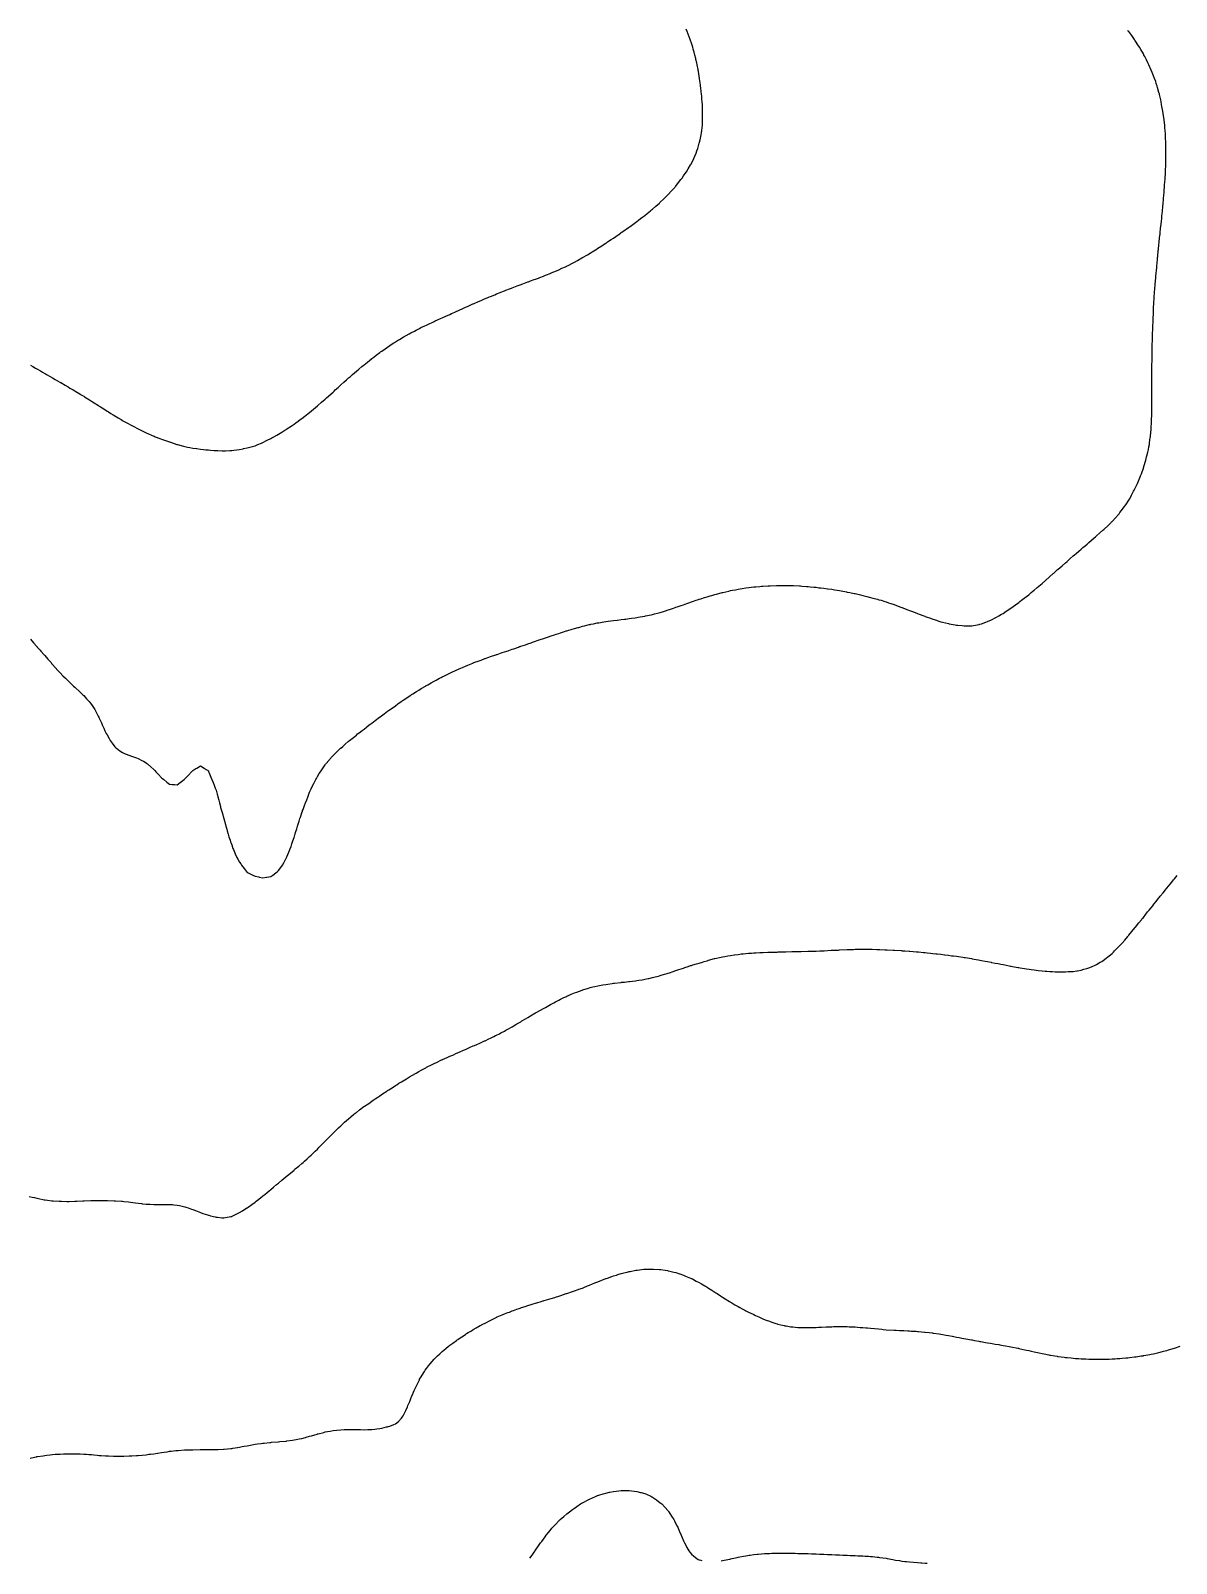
# Model space of a CAD drawing. Extents: x -717077 to -715000, y -984627 to -984000.
# Drawn here: x -715565.3 to -715418.3, y -984485.1 to -984288.4 of the extents above; entities that cross this region are included whole.
import ezdxf

# ---------------------------------------------------------------- set-up
doc = ezdxf.new("R2010")
doc.units = 0
doc.layers.add('buffer_B1_0_1_clip', color=7, linetype='Continuous')

msp = doc.modelspace()

# ---------------------------------------------------------------- linework, layer by layer
at = {"layer": 'buffer_B1_0_1_clip'}
for points in [[(-715565.33, -984331.33), (-715565.03, -984331.5), (-715564.69, -984331.69), (-715564.49, -984331.8), (-715564.05, -984332.06), (-715563.79, -984332.2), (-715563.49, -984332.37), (-715563.41, -984332.42), (-715563.27, -984332.5), (-715562.78, -984332.79), (-715562.49, -984332.95), (-715562.14, -984333.15), (-715561.53, -984333.5), (-715561.51, -984333.52), (-715561.49, -984333.52), (-715561.44, -984333.56), (-715560.88, -984333.88), (-715560.49, -984334.11), (-715560.25, -984334.25), (-715559.83, -984334.5), (-715559.62, -984334.63), (-715559.49, -984334.71), (-715559, -984335.01), (-715558.98, -984335.02), (-715558.49, -984335.31), (-715558.38, -984335.38), (-715558.19, -984335.5), (-715557.76, -984335.77), (-715557.49, -984335.93), (-715557.14, -984336.15), (-715556.59, -984336.5), (-715556.53, -984336.54), (-715556.49, -984336.56), (-715556.32, -984336.67), (-715555.92, -984336.93), (-715555.49, -984337.2), (-715555.31, -984337.32), (-715555.01, -984337.5), (-715554.7, -984337.7), (-715554.49, -984337.83), (-715554.07, -984338.08), (-715553.68, -984338.31), (-715553.49, -984338.43), (-715553.45, -984338.45), (-715553.36, -984338.5), (-715552.8, -984338.81), (-715552.49, -984338.98), (-715552.15, -984339.16), (-715551.5, -984339.5), (-715551.5, -984339.5), (-715551.49, -984339.5), (-715551.49, -984339.5), (-715550.82, -984339.83), (-715550.49, -984339.98), (-715549.49, -984340.42), (-715549.44, -984340.44), (-715549.3, -984340.5), (-715548.73, -984340.73), (-715548.49, -984340.82), (-715548, -984340.99), (-715547.99, -984341), (-715547.49, -984341.17), (-715547.24, -984341.25), (-715546.52, -984341.48), (-715546.49, -984341.48), (-715546.48, -984341.49), (-715546.44, -984341.5), (-715545.7, -984341.71), (-715545.49, -984341.77), (-715545.16, -984341.83), (-715544.88, -984341.88), (-715544.49, -984341.96), (-715544.02, -984342.02), (-715543.96, -984342.03), (-715543.49, -984342.1), (-715543.13, -984342.13), (-715542.83, -984342.17), (-715542.49, -984342.2), (-715542.21, -984342.22), (-715541.74, -984342.25), (-715541.49, -984342.27), (-715541.27, -984342.28), (-715540.7, -984342.29), (-715540.49, -984342.3), (-715540.28, -984342.29), (-715539.73, -984342.27), (-715539.49, -984342.26), (-715539.22, -984342.22), (-715538.82, -984342.17), (-715538.49, -984342.13), (-715538.04, -984342.04), (-715537.97, -984342.03), (-715537.49, -984341.94), (-715536.49, -984341.67), (-715536.38, -984341.62), (-715536.12, -984341.5), (-715535.68, -984341.31), (-715535.49, -984341.23), (-715535.01, -984340.99), (-715534.95, -984340.95), (-715534.49, -984340.73), (-715534.35, -984340.65), (-715534.09, -984340.5), (-715533.71, -984340.29), (-715533.49, -984340.17), (-715533.08, -984339.92), (-715532.66, -984339.67), (-715532.49, -984339.57), (-715532.46, -984339.54), (-715532.4, -984339.5), (-715531.85, -984339.14), (-715531.49, -984338.9), (-715531.26, -984338.73), (-715530.96, -984338.5), (-715530.69, -984338.31), (-715530.49, -984338.16), (-715530.12, -984337.87), (-715529.66, -984337.5), (-715529.49, -984337.37), (-715528.49, -984336.53), (-715528.48, -984336.52), (-715528.46, -984336.5), (-715527.95, -984336.05), (-715527.49, -984335.66), (-715527.41, -984335.58), (-715527.32, -984335.5), (-715526.49, -984334.76), (-715526.36, -984334.64), (-715526.21, -984334.5), (-715525.83, -984334.16), (-715525.49, -984333.85), (-715525.1, -984333.5), (-715524.78, -984333.21), (-715524.49, -984332.96), (-715524.25, -984332.75), (-715523.97, -984332.5), (-715523.49, -984332.09), (-715523.17, -984331.82), (-715522.8, -984331.5), (-715522.63, -984331.36), (-715522.49, -984331.25), (-715522.08, -984330.91), (-715521.57, -984330.5), (-715521.53, -984330.47), (-715521.49, -984330.44), (-715521.26, -984330.27), (-715520.96, -984330.04), (-715520.49, -984329.69), (-715520.38, -984329.61), (-715520.23, -984329.5), (-715519.8, -984329.2), (-715519.49, -984328.99), (-715519.2, -984328.8), (-715518.75, -984328.5), (-715518.6, -984328.4), (-715518.49, -984328.33), (-715518.08, -984328.08), (-715517.97, -984328.02), (-715517.49, -984327.73), (-715517.35, -984327.65), (-715517.09, -984327.5), (-715516.71, -984327.29), (-715516.49, -984327.17), (-715516.05, -984326.94), (-715515.8, -984326.81), (-715515.49, -984326.65), (-715515.4, -984326.6), (-715515.2, -984326.5), (-715514.72, -984326.27), (-715514.49, -984326.16), (-715514.05, -984325.95), (-715513.85, -984325.86), (-715513.49, -984325.69), (-715513.36, -984325.63), (-715513.09, -984325.5), (-715512.68, -984325.32), (-715512.49, -984325.23), (-715512.02, -984325.02), (-715511.99, -984325.01), (-715511.49, -984324.79), (-715511.3, -984324.7), (-715510.86, -984324.5), (-715510.61, -984324.39), (-715510.49, -984324.34), (-715510.2, -984324.2), (-715509.92, -984324.08), (-715509.49, -984323.89), (-715509.23, -984323.77), (-715508.63, -984323.5), (-715508.54, -984323.46), (-715508.49, -984323.44), (-715508.39, -984323.4), (-715507.83, -984323.16), (-715507.49, -984323.01), (-715507.14, -984322.86), (-715506.64, -984322.64), (-715506.49, -984322.58), (-715506.44, -984322.56), (-715506.3, -984322.5), (-715505.73, -984322.27), (-715505.49, -984322.17), (-715505.02, -984321.98), (-715504.94, -984321.94), (-715504.49, -984321.76), (-715504.31, -984321.69), (-715503.83, -984321.5), (-715503.59, -984321.41), (-715503.49, -984321.37), (-715503.29, -984321.29), (-715502.86, -984321.14), (-715502.49, -984321), (-715502.13, -984320.87), (-715501.7, -984320.71), (-715501.49, -984320.63), (-715501.4, -984320.6), (-715501.13, -984320.5), (-715500.66, -984320.33), (-715500.49, -984320.27), (-715500.12, -984320.13), (-715499.93, -984320.06), (-715499.49, -984319.89), (-715499.21, -984319.78), (-715498.5, -984319.49), (-715498.49, -984319.49), (-715498.48, -984319.48), (-715497.8, -984319.2), (-715497.49, -984319.06), (-715497.11, -984318.88), (-715496.66, -984318.67), (-715496.49, -984318.59), (-715496.43, -984318.56), (-715496.32, -984318.5), (-715495.77, -984318.22), (-715495.49, -984318.08), (-715495.12, -984317.88), (-715494.54, -984317.55), (-715494.49, -984317.52), (-715494.48, -984317.51), (-715494.46, -984317.5), (-715493.85, -984317.14), (-715493.49, -984316.93), (-715493.23, -984316.77), (-715492.81, -984316.5), (-715492.61, -984316.38), (-715492.49, -984316.3), (-715492.01, -984315.99), (-715491.94, -984315.94), (-715491.49, -984315.65), (-715491.4, -984315.59), (-715491.26, -984315.5), (-715490.8, -984315.2), (-715490.49, -984314.99), (-715490.2, -984314.8), (-715489.78, -984314.5), (-715489.61, -984314.38), (-715489.49, -984314.3), (-715489.02, -984313.97), (-715488.83, -984313.83), (-715488.49, -984313.6), (-715488.44, -984313.56), (-715488.35, -984313.5), (-715487.86, -984313.14), (-715487.49, -984312.86), (-715487.29, -984312.71), (-715487.01, -984312.5), (-715486.72, -984312.28), (-715486.49, -984312.09), (-715486.16, -984311.83), (-715485.75, -984311.5), (-715485.61, -984311.38), (-715485.49, -984311.28), (-715485.07, -984310.92), (-715484.6, -984310.5), (-715484.54, -984310.45), (-715484.49, -984310.4), (-715484.03, -984309.96), (-715483.57, -984309.5), (-715483.53, -984309.46), (-715483.49, -984309.42), (-715483.05, -984308.95), (-715482.64, -984308.5), (-715482.58, -984308.42), (-715482.49, -984308.32), (-715482.13, -984307.87), (-715481.84, -984307.5), (-715481.69, -984307.3), (-715481.49, -984307.01), (-715481.28, -984306.72), (-715481.13, -984306.5), (-715480.89, -984306.11), (-715480.61, -984305.61), (-715480.54, -984305.5), (-715480.53, -984305.47), (-715480.49, -984305.41), (-715480.19, -984304.8), (-715480.05, -984304.5), (-715479.9, -984304.1), (-715479.8, -984303.81), (-715479.69, -984303.5), (-715479.64, -984303.35), (-715479.49, -984302.82), (-715479.42, -984302.57), (-715479.4, -984302.5), (-715479.38, -984302.39), (-715479.25, -984301.74), (-715479.21, -984301.5), (-715479.17, -984301.18), (-715479.13, -984300.86), (-715479.09, -984300.5), (-715479.08, -984300.09), (-715479.07, -984299.92), (-715479.06, -984299.5), (-715479.06, -984299.06), (-715479.06, -984298.94), (-715479.06, -984298.5), (-715479.08, -984298.09), (-715479.09, -984297.91), (-715479.11, -984297.5), (-715479.14, -984297.15), (-715479.16, -984296.83), (-715479.19, -984296.5), (-715479.23, -984296.23), (-715479.29, -984295.71), (-715479.31, -984295.5), (-715479.34, -984295.34), (-715479.44, -984294.56), (-715479.45, -984294.5), (-715479.49, -984294.22), (-715479.6, -984293.6), (-715479.62, -984293.5), (-715479.64, -984293.35), (-715479.76, -984292.76), (-715479.81, -984292.5), (-715479.91, -984292.09), (-715479.94, -984291.95), (-715480.05, -984291.5), (-715480.15, -984291.15), (-715480.26, -984290.73), (-715480.33, -984290.5), (-715480.49, -984290), (-715480.62, -984289.62), (-715480.66, -984289.5), (-715481.04, -984288.5), (-715481.18, -984288.19)], [(-715565.33, -984366.5), (-715564.94, -984366.95), (-715564.49, -984367.44), (-715564.47, -984367.47), (-715564.44, -984367.5), (-715564.09, -984367.91), (-715564, -984368.01), (-715563.56, -984368.5), (-715563.53, -984368.53), (-715563.49, -984368.57), (-715563.07, -984369.07), (-715562.68, -984369.5), (-715562.6, -984369.6), (-715562.49, -984369.72), (-715562.13, -984370.14), (-715561.79, -984370.5), (-715561.65, -984370.66), (-715561.49, -984370.83), (-715561.17, -984371.18), (-715560.84, -984371.5), (-715560.67, -984371.68), (-715560.49, -984371.85), (-715560.16, -984372.17), (-715559.8, -984372.5), (-715559.64, -984372.65), (-715559.49, -984372.79), (-715559.13, -984373.13), (-715558.72, -984373.5), (-715558.61, -984373.62), (-715558.49, -984373.73), (-715558.12, -984374.13), (-715557.79, -984374.5), (-715557.66, -984374.67), (-715557.49, -984374.89), (-715557.25, -984375.25), (-715557.08, -984375.5), (-715556.88, -984375.88), (-715556.61, -984376.38), (-715556.55, -984376.5), (-715556.53, -984376.54), (-715556.49, -984376.62), (-715556.22, -984377.23), (-715556.1, -984377.5), (-715555.91, -984377.92), (-715555.76, -984378.24), (-715555.64, -984378.5), (-715555.59, -984378.6), (-715555.49, -984378.78), (-715555.24, -984379.24), (-715555.07, -984379.5), (-715554.84, -984379.85), (-715554.49, -984380.32), (-715554.4, -984380.41), (-715554.28, -984380.5), (-715553.83, -984380.84), (-715553.49, -984381.05), (-715553.18, -984381.19), (-715552.58, -984381.41), (-715552.49, -984381.45), (-715552.46, -984381.46), (-715552.34, -984381.5), (-715551.72, -984381.72), (-715551.49, -984381.8), (-715551.04, -984382.05), (-715550.83, -984382.16), (-715550.49, -984382.35), (-715550.41, -984382.42), (-715550.3, -984382.5), (-715549.88, -984382.88), (-715549.49, -984383.23), (-715549.36, -984383.36), (-715549.21, -984383.5), (-715548.87, -984383.88), (-715548.49, -984384.3), (-715548.38, -984384.38), (-715548.22, -984384.5), (-715547.83, -984384.83), (-715547.49, -984385.11), (-715547.13, -984385.13), (-715546.84, -984385.16), (-715546.49, -984385.18), (-715546.1, -984384.9), (-715545.59, -984384.5), (-715545.54, -984384.46), (-715545.49, -984384.43), (-715545.04, -984383.95), (-715544.65, -984383.5), (-715544.57, -984383.42), (-715544.49, -984383.34), (-715544.09, -984383.09), (-715543.97, -984383.03), (-715543.49, -984382.73), (-715543.03, -984383.04), (-715542.79, -984383.21), (-715542.49, -984383.41), (-715542.47, -984383.47), (-715542.46, -984383.5), (-715542.43, -984383.57), (-715542.18, -984384.19), (-715542.05, -984384.5), (-715541.89, -984384.9), (-715541.75, -984385.25), (-715541.65, -984385.5), (-715541.61, -984385.61), (-715541.49, -984385.88), (-715541.37, -984386.37), (-715541.33, -984386.5), (-715541.27, -984386.72), (-715541.16, -984387.17), (-715541.07, -984387.5), (-715540.95, -984387.95), (-715540.91, -984388.09), (-715540.79, -984388.5), (-715540.73, -984388.73), (-715540.5, -984389.5), (-715540.5, -984389.5), (-715540.5, -984389.5), (-715540.49, -984389.51), (-715540.29, -984390.3), (-715540.23, -984390.5), (-715540.13, -984390.87), (-715540.08, -984391.08), (-715539.95, -984391.5), (-715539.85, -984391.85), (-715539.7, -984392.3), (-715539.63, -984392.5), (-715539.6, -984392.61), (-715539.49, -984392.91), (-715539.34, -984393.34), (-715539.27, -984393.5), (-715539.1, -984393.9), (-715539.04, -984394.04), (-715538.82, -984394.5), (-715538.71, -984394.72), (-715538.49, -984395.11), (-715538.34, -984395.34), (-715538.22, -984395.5), (-715537.91, -984395.91), (-715537.49, -984396.42), (-715537.45, -984396.45), (-715537.36, -984396.5), (-715536.78, -984396.79), (-715536.49, -984396.93), (-715536.01, -984397.01), (-715535.98, -984397.02), (-715535.49, -984397.11), (-715535.03, -984397.03), (-715534.97, -984397.03), (-715534.49, -984396.94), (-715534.21, -984396.79), (-715533.82, -984396.5), (-715533.64, -984396.36), (-715533.49, -984396.2), (-715533.19, -984395.81), (-715532.99, -984395.5), (-715532.8, -984395.2), (-715532.49, -984394.61), (-715532.46, -984394.54), (-715532.44, -984394.5), (-715532.41, -984394.41), (-715532.15, -984393.84), (-715532.02, -984393.5), (-715531.88, -984393.12), (-715531.77, -984392.78), (-715531.68, -984392.5), (-715531.63, -984392.37), (-715531.49, -984391.93), (-715531.39, -984391.61), (-715531.36, -984391.5), (-715531.3, -984391.3), (-715531.14, -984390.85), (-715531.04, -984390.5), (-715530.9, -984390.09), (-715530.83, -984389.83), (-715530.73, -984389.5), (-715530.67, -984389.33), (-715530.49, -984388.78), (-715530.42, -984388.57), (-715530.4, -984388.5), (-715530.34, -984388.35), (-715530.15, -984387.85), (-715530.03, -984387.5), (-715529.87, -984387.12), (-715529.74, -984386.75), (-715529.65, -984386.5), (-715529.6, -984386.39), (-715529.49, -984386.12), (-715529.3, -984385.7), (-715529.21, -984385.5), (-715528.97, -984385.03), (-715528.91, -984384.92), (-715528.71, -984384.5), (-715528.63, -984384.36), (-715528.49, -984384.11), (-715528.26, -984383.74), (-715528.11, -984383.5), (-715527.86, -984383.14), (-715527.49, -984382.6), (-715527.45, -984382.55), (-715527.42, -984382.5), (-715526.99, -984382.01), (-715526.94, -984381.95), (-715526.57, -984381.5), (-715526.53, -984381.46), (-715526.49, -984381.42), (-715526.02, -984380.97), (-715525.54, -984380.5), (-715525.51, -984380.48), (-715525.49, -984380.46), (-715525.24, -984380.25), (-715524.97, -984380.02), (-715524.49, -984379.6), (-715524.44, -984379.56), (-715524.37, -984379.5), (-715523.88, -984379.11), (-715523.49, -984378.8), (-715523.33, -984378.66), (-715523.14, -984378.5), (-715522.77, -984378.23), (-715522.49, -984378.02), (-715522.2, -984377.79), (-715521.84, -984377.5), (-715521.64, -984377.36), (-715521.49, -984377.25), (-715521.07, -984376.93), (-715520.52, -984376.5), (-715520.5, -984376.49), (-715520.49, -984376.48), (-715520.43, -984376.44), (-715519.93, -984376.07), (-715519.49, -984375.75), (-715519.35, -984375.64), (-715519.17, -984375.5), (-715518.49, -984375.03), (-715518.18, -984374.81), (-715517.75, -984374.5), (-715517.6, -984374.4), (-715517.49, -984374.33), (-715517, -984374), (-715516.98, -984373.99), (-715516.49, -984373.66), (-715516.4, -984373.6), (-715516.25, -984373.5), (-715515.78, -984373.21), (-715515.49, -984373.03), (-715515.16, -984372.83), (-715514.62, -984372.5), (-715514.54, -984372.45), (-715514.49, -984372.43), (-715514.33, -984372.33), (-715513.9, -984372.1), (-715513.49, -984371.87), (-715513.25, -984371.74), (-715512.81, -984371.5), (-715512.6, -984371.4), (-715512.49, -984371.34), (-715512.18, -984371.19), (-715511.93, -984371.07), (-715511.49, -984370.85), (-715511.26, -984370.74), (-715510.76, -984370.5), (-715510.58, -984370.42), (-715510.49, -984370.38), (-715510.28, -984370.29), (-715509.88, -984370.12), (-715509.49, -984369.95), (-715509.18, -984369.82), (-715508.56, -984369.56), (-715508.49, -984369.54), (-715508.47, -984369.53), (-715508.4, -984369.5), (-715507.74, -984369.26), (-715507.49, -984369.17), (-715507, -984368.99), (-715506.98, -984368.99), (-715506.49, -984368.81), (-715506.26, -984368.73), (-715505.61, -984368.5), (-715505.52, -984368.47), (-715505.49, -984368.46), (-715505.44, -984368.44), (-715504.77, -984368.22), (-715504.49, -984368.13), (-715504.03, -984367.97), (-715503.93, -984367.93), (-715503.49, -984367.79), (-715503.28, -984367.71), (-715502.69, -984367.5), (-715502.54, -984367.45), (-715502.49, -984367.44), (-715502.4, -984367.4), (-715501.79, -984367.2), (-715501.49, -984367.1), (-715501.05, -984366.94), (-715500.88, -984366.88), (-715500.49, -984366.75), (-715500.31, -984366.68), (-715499.78, -984366.5), (-715499.57, -984366.43), (-715499.49, -984366.41), (-715499.36, -984366.36), (-715498.82, -984366.18), (-715498.49, -984366.07), (-715498.06, -984365.93), (-715497.86, -984365.86), (-715497.49, -984365.74), (-715497.31, -984365.68), (-715496.77, -984365.5), (-715496.56, -984365.43), (-715496.49, -984365.41), (-715496.37, -984365.38), (-715495.79, -984365.2), (-715495.49, -984365.11), (-715495.02, -984364.98), (-715494.96, -984364.97), (-715494.49, -984364.84), (-715494.22, -984364.77), (-715493.62, -984364.62), (-715493.49, -984364.59), (-715493.42, -984364.58), (-715493.04, -984364.5), (-715492.59, -984364.41), (-715492.49, -984364.39), (-715492.36, -984364.37), (-715491.73, -984364.27), (-715491.49, -984364.23), (-715491.18, -984364.18), (-715490.85, -984364.15), (-715490.49, -984364.1), (-715490.04, -984364.04), (-715489.96, -984364.04), (-715489.49, -984363.98), (-715489.07, -984363.93), (-715488.9, -984363.9), (-715488.49, -984363.85), (-715488.18, -984363.81), (-715487.73, -984363.74), (-715487.49, -984363.71), (-715487.32, -984363.68), (-715486.52, -984363.53), (-715486.49, -984363.53), (-715486.47, -984363.52), (-715486.38, -984363.5), (-715485.65, -984363.35), (-715485.49, -984363.31), (-715485.24, -984363.24), (-715484.85, -984363.15), (-715484.49, -984363.05), (-715484.07, -984362.92), (-715483.84, -984362.85), (-715483.49, -984362.74), (-715483.31, -984362.68), (-715482.8, -984362.5), (-715482.57, -984362.43), (-715482.49, -984362.4), (-715482.34, -984362.35), (-715481.82, -984362.18), (-715481.49, -984362.06), (-715481.08, -984361.92), (-715480.82, -984361.83), (-715480.49, -984361.71), (-715480.34, -984361.66), (-715479.89, -984361.5), (-715479.59, -984361.4), (-715479.49, -984361.37), (-715479.3, -984361.31), (-715478.83, -984361.16), (-715478.49, -984361.05), (-715478.07, -984360.93), (-715477.86, -984360.87), (-715477.49, -984360.76), (-715477.29, -984360.7), (-715476.54, -984360.5), (-715476.5, -984360.49), (-715476.49, -984360.49), (-715476.48, -984360.49), (-715475.69, -984360.31), (-715475.49, -984360.26), (-715475.2, -984360.21), (-715474.85, -984360.14), (-715474.49, -984360.07), (-715474, -984359.99), (-715473.99, -984359.99), (-715473.49, -984359.91), (-715473.13, -984359.87), (-715472.82, -984359.83), (-715472.49, -984359.79), (-715472.23, -984359.76), (-715471.71, -984359.71), (-715471.49, -984359.69), (-715471.31, -984359.68), (-715470.63, -984359.64), (-715470.49, -984359.63), (-715470.37, -984359.63), (-715469.59, -984359.6), (-715469.49, -984359.6), (-715469.4, -984359.6), (-715468.58, -984359.59), (-715468.49, -984359.59), (-715468.41, -984359.59), (-715467.6, -984359.6), (-715467.49, -984359.6), (-715467.38, -984359.61), (-715466.64, -984359.65), (-715466.49, -984359.66), (-715466.32, -984359.67), (-715465.71, -984359.71), (-715465.49, -984359.73), (-715465.24, -984359.76), (-715464.8, -984359.8), (-715464.49, -984359.83), (-715464.12, -984359.88), (-715463.9, -984359.9), (-715463.49, -984359.95), (-715463.01, -984360.02), (-715462.97, -984360.02), (-715462.49, -984360.09), (-715462.14, -984360.14), (-715461.79, -984360.21), (-715461.49, -984360.25), (-715461.28, -984360.29), (-715460.57, -984360.43), (-715460.49, -984360.44), (-715460.44, -984360.45), (-715460.18, -984360.5), (-715459.61, -984360.62), (-715459.49, -984360.64), (-715459.31, -984360.68), (-715458.79, -984360.8), (-715458.49, -984360.87), (-715458, -984360.99), (-715457.99, -984361), (-715457.49, -984361.13), (-715457.2, -984361.21), (-715456.63, -984361.37), (-715456.42, -984361.42), (-715456.16, -984361.5), (-715455.65, -984361.66), (-715455.49, -984361.71), (-715455.18, -984361.82), (-715454.9, -984361.91), (-715454.49, -984362.05), (-715454.16, -984362.17), (-715453.63, -984362.36), (-715453.49, -984362.41), (-715453.43, -984362.44), (-715453.26, -984362.5), (-715452.71, -984362.71), (-715452.49, -984362.8), (-715452.01, -984362.99), (-715451.99, -984363), (-715451.49, -984363.19), (-715451.27, -984363.27), (-715450.68, -984363.5), (-715450.55, -984363.55), (-715450.49, -984363.57), (-715450.38, -984363.61), (-715449.8, -984363.81), (-715449.49, -984363.93), (-715449.06, -984364.06), (-715448.87, -984364.12), (-715448.49, -984364.25), (-715448.29, -984364.29), (-715447.51, -984364.48), (-715447.49, -984364.49), (-715447.48, -984364.49), (-715447.42, -984364.5), (-715446.64, -984364.65), (-715446.49, -984364.68), (-715446.29, -984364.7), (-715445.75, -984364.75), (-715445.49, -984364.78), (-715445.22, -984364.78), (-715444.76, -984364.77), (-715444.49, -984364.76), (-715444.27, -984364.72), (-715443.58, -984364.59), (-715443.49, -984364.57), (-715443.28, -984364.5), (-715442.69, -984364.3), (-715442.49, -984364.24), (-715442, -984364), (-715441.99, -984364), (-715441.49, -984363.76), (-715441.33, -984363.66), (-715441.05, -984363.5), (-715440.7, -984363.29), (-715440.49, -984363.18), (-715440.09, -984362.9), (-715439.52, -984362.52), (-715439.49, -984362.51), (-715439.49, -984362.51), (-715439.48, -984362.5), (-715438.92, -984362.08), (-715438.49, -984361.78), (-715438.34, -984361.66), (-715438.13, -984361.5), (-715437.77, -984361.22), (-715437.49, -984361.01), (-715437.21, -984360.78), (-715436.87, -984360.5), (-715436.67, -984360.33), (-715436.49, -984360.19), (-715436.13, -984359.87), (-715435.69, -984359.5), (-715435.49, -984359.33), (-715435.05, -984358.94), (-715434.54, -984358.5), (-715434.52, -984358.48), (-715434.49, -984358.46), (-715434.05, -984358.05), (-715433.99, -984358), (-715433.49, -984357.56), (-715433.46, -984357.53), (-715433.43, -984357.5), (-715432.93, -984357.06), (-715432.49, -984356.68), (-715432.29, -984356.5), (-715431.87, -984356.13), (-715431.49, -984355.81), (-715431.33, -984355.67), (-715431.13, -984355.5), (-715430.79, -984355.21), (-715430.49, -984354.95), (-715430.25, -984354.74), (-715429.97, -984354.5), (-715429.72, -984354.28), (-715429.49, -984354.08), (-715428.82, -984353.5), (-715428.65, -984353.35), (-715428.49, -984353.21), (-715428.11, -984352.88), (-715427.68, -984352.5), (-715427.58, -984352.41), (-715427.49, -984352.33), (-715427.06, -984351.93), (-715426.62, -984351.5), (-715426.56, -984351.44), (-715426.49, -984351.37), (-715426.07, -984350.92), (-715425.7, -984350.5), (-715425.61, -984350.39), (-715425.49, -984350.24), (-715425.17, -984349.82), (-715424.94, -984349.5), (-715424.76, -984349.24), (-715424.37, -984348.63), (-715424.29, -984348.5), (-715424.02, -984348.03), (-715424, -984347.99), (-715423.74, -984347.5), (-715423.66, -984347.34), (-715423.49, -984347.01), (-715423.33, -984346.67), (-715423.26, -984346.5), (-715423.08, -984346.09), (-715423.03, -984345.97), (-715422.84, -984345.5), (-715422.75, -984345.25), (-715422.49, -984344.55), (-715422.48, -984344.51), (-715422.48, -984344.5), (-715422.47, -984344.48), (-715422.25, -984343.75), (-715422.17, -984343.5), (-715422.07, -984343.08), (-715422.04, -984342.96), (-715421.93, -984342.5), (-715421.85, -984342.14), (-715421.78, -984341.79), (-715421.72, -984341.5), (-715421.69, -984341.3), (-715421.61, -984340.62), (-715421.59, -984340.5), (-715421.58, -984340.41), (-715421.49, -984339.53), (-715421.49, -984339.5), (-715421.49, -984339.5), (-715421.49, -984339.5), (-715421.45, -984338.55), (-715421.44, -984338.5), (-715421.44, -984338.45), (-715421.42, -984337.57), (-715421.42, -984337.5), (-715421.42, -984337.43), (-715421.41, -984336.59), (-715421.41, -984336.5), (-715421.41, -984336.42), (-715421.4, -984335.59), (-715421.4, -984335.5), (-715421.4, -984335.41), (-715421.39, -984334.6), (-715421.39, -984334.5), (-715421.39, -984334.4), (-715421.39, -984333.6), (-715421.4, -984333.5), (-715421.4, -984333.4), (-715421.4, -984332.6), (-715421.4, -984332.5), (-715421.4, -984332.41), (-715421.39, -984331.6), (-715421.39, -984331.5), (-715421.39, -984331.4), (-715421.38, -984330.62), (-715421.37, -984330.5), (-715421.37, -984330.38), (-715421.37, -984329.63), (-715421.37, -984329.5), (-715421.36, -984329.37), (-715421.34, -984328.65), (-715421.34, -984328.5), (-715421.33, -984328.34), (-715421.31, -984327.68), (-715421.31, -984327.5), (-715421.3, -984327.31), (-715421.29, -984326.71), (-715421.28, -984326.5), (-715421.27, -984326.28), (-715421.25, -984325.75), (-715421.24, -984325.5), (-715421.23, -984325.24), (-715421.21, -984324.78), (-715421.2, -984324.5), (-715421.19, -984324.19), (-715421.17, -984323.83), (-715421.15, -984323.5), (-715421.13, -984323.14), (-715421.11, -984322.88), (-715421.09, -984322.5), (-715421.06, -984322.06), (-715421.05, -984321.94), (-715421.02, -984321.5), (-715420.98, -984321.02), (-715420.97, -984320.98), (-715420.93, -984320.5), (-715420.9, -984320.1), (-715420.88, -984319.88), (-715420.84, -984319.5), (-715420.82, -984319.18), (-715420.78, -984318.79), (-715420.75, -984318.5), (-715420.73, -984318.26), (-715420.67, -984317.68), (-715420.66, -984317.5), (-715420.64, -984317.35), (-715420.57, -984316.57), (-715420.56, -984316.5), (-715420.55, -984316.44), (-715420.49, -984315.87), (-715420.46, -984315.54), (-715420.45, -984315.5), (-715420.45, -984315.46), (-715420.36, -984314.63), (-715420.35, -984314.5), (-715420.33, -984314.33), (-715420.27, -984313.72), (-715420.25, -984313.5), (-715420.22, -984313.22), (-715420.18, -984312.82), (-715420.14, -984312.5), (-715420.1, -984312.11), (-715420.09, -984311.91), (-715420.04, -984311.5), (-715420, -984311.01), (-715420, -984310.99), (-715419.96, -984310.5), (-715419.92, -984310.07), (-715419.9, -984309.91), (-715419.87, -984309.5), (-715419.84, -984309.16), (-715419.8, -984308.81), (-715419.78, -984308.5), (-715419.76, -984308.23), (-715419.72, -984307.73), (-715419.71, -984307.5), (-715419.7, -984307.3), (-715419.66, -984306.67), (-715419.66, -984306.5), (-715419.65, -984306.34), (-715419.62, -984305.63), (-715419.62, -984305.5), (-715419.62, -984305.38), (-715419.59, -984304.6), (-715419.59, -984304.5), (-715419.59, -984304.4), (-715419.59, -984303.59), (-715419.59, -984303.5), (-715419.59, -984303.4), (-715419.62, -984302.62), (-715419.62, -984302.5), (-715419.63, -984302.36), (-715419.66, -984301.67), (-715419.67, -984301.5), (-715419.69, -984301.31), (-715419.73, -984300.73), (-715419.75, -984300.5), (-715419.78, -984300.22), (-715419.82, -984299.83), (-715419.86, -984299.5), (-715419.93, -984299.06), (-715419.95, -984298.95), (-715420.02, -984298.5), (-715420.1, -984298.1), (-715420.15, -984297.85), (-715420.21, -984297.5), (-715420.26, -984297.27), (-715420.43, -984296.56), (-715420.44, -984296.5), (-715420.46, -984296.46), (-715420.49, -984296.33), (-715420.67, -984295.68), (-715420.72, -984295.5), (-715420.84, -984295.16), (-715420.91, -984294.92), (-715421.06, -984294.5), (-715421.18, -984294.19), (-715421.44, -984293.55), (-715421.46, -984293.5), (-715421.47, -984293.48), (-715421.49, -984293.43), (-715421.77, -984292.78), (-715421.9, -984292.5), (-715422.1, -984292.1), (-715422.32, -984291.67), (-715422.41, -984291.5), (-715422.44, -984291.45), (-715422.49, -984291.36), (-715422.8, -984290.81), (-715422.99, -984290.5), (-715423.18, -984290.19), (-715423.49, -984289.72), (-715423.58, -984289.59), (-715423.64, -984289.5), (-715423.99, -984289), (-715423.99, -984289), (-715424.37, -984288.5), (-715424.42, -984288.43), (-715424.49, -984288.34)], [(-715565.49, -984438.02), (-715565.11, -984438.11), (-715564.81, -984438.18), (-715564.49, -984438.26), (-715564.29, -984438.3), (-715563.56, -984438.44), (-715563.49, -984438.45), (-715563.45, -984438.46), (-715563.12, -984438.5), (-715562.57, -984438.58), (-715562.49, -984438.59), (-715562.41, -984438.59), (-715561.64, -984438.64), (-715561.49, -984438.65), (-715561.35, -984438.65), (-715560.66, -984438.66), (-715560.49, -984438.66), (-715560.34, -984438.66), (-715559.63, -984438.64), (-715559.49, -984438.63), (-715559.37, -984438.63), (-715558.59, -984438.6), (-715558.49, -984438.59), (-715558.41, -984438.59), (-715557.56, -984438.56), (-715557.49, -984438.56), (-715557.44, -984438.56), (-715556.54, -984438.55), (-715556.49, -984438.55), (-715556.45, -984438.55), (-715555.54, -984438.55), (-715555.49, -984438.55), (-715555.45, -984438.55), (-715554.56, -984438.57), (-715554.49, -984438.57), (-715554.42, -984438.58), (-715553.62, -984438.63), (-715553.49, -984438.64), (-715553.34, -984438.66), (-715552.72, -984438.73), (-715552.49, -984438.76), (-715552.19, -984438.8), (-715551.84, -984438.85), (-715551.49, -984438.9), (-715551.05, -984438.95), (-715550.95, -984438.96), (-715550.49, -984439.01), (-715550.02, -984439.03), (-715549.96, -984439.03), (-715549.49, -984439.05), (-715549.04, -984439.05), (-715548.95, -984439.05), (-715548.49, -984439.04), (-715548.04, -984439.04), (-715547.95, -984439.05), (-715547.49, -984439.04), (-715547.07, -984439.08), (-715546.9, -984439.1), (-715546.49, -984439.13), (-715546.19, -984439.2), (-715545.68, -984439.32), (-715545.49, -984439.36), (-715545.39, -984439.39), (-715545.08, -984439.5), (-715544.65, -984439.65), (-715544.49, -984439.71), (-715544.15, -984439.84), (-715543.93, -984439.93), (-715543.49, -984440.1), (-715543.2, -984440.2), (-715542.59, -984440.4), (-715542.49, -984440.44), (-715542.44, -984440.45), (-715542.22, -984440.5), (-715541.63, -984440.64), (-715541.49, -984440.67), (-715541.31, -984440.69), (-715540.74, -984440.75), (-715540.49, -984440.77), (-715540.27, -984440.73), (-715539.59, -984440.6), (-715539.49, -984440.58), (-715539.44, -984440.56), (-715539.33, -984440.5), (-715538.76, -984440.23), (-715538.49, -984440.1), (-715538.12, -984439.87), (-715537.54, -984439.5), (-715537.51, -984439.48), (-715537.49, -984439.47), (-715537.39, -984439.4), (-715536.93, -984439.07), (-715536.49, -984438.75), (-715536.35, -984438.64), (-715536.18, -984438.5), (-715535.79, -984438.2), (-715535.49, -984437.96), (-715535.24, -984437.76), (-715534.93, -984437.5), (-715534.69, -984437.31), (-715534.49, -984437.14), (-715534.14, -984436.85), (-715533.73, -984436.5), (-715533.6, -984436.39), (-715533.49, -984436.3), (-715533.05, -984435.94), (-715532.53, -984435.5), (-715532.51, -984435.48), (-715532.49, -984435.47), (-715532.32, -984435.32), (-715531.96, -984435.03), (-715531.49, -984434.64), (-715531.42, -984434.58), (-715531.33, -984434.5), (-715530.87, -984434.13), (-715530.49, -984433.8), (-715530.34, -984433.66), (-715530.16, -984433.5), (-715529.81, -984433.19), (-715529.49, -984432.9), (-715529.29, -984432.71), (-715529.08, -984432.5), (-715528.78, -984432.22), (-715528.49, -984431.94), (-715528.28, -984431.72), (-715528.07, -984431.5), (-715527.78, -984431.22), (-715527.49, -984430.93), (-715527.28, -984430.71), (-715527.09, -984430.5), (-715526.79, -984430.21), (-715526.49, -984429.92), (-715526.29, -984429.71), (-715526.09, -984429.5), (-715525.78, -984429.22), (-715525.49, -984428.95), (-715525.26, -984428.73), (-715525.02, -984428.5), (-715524.74, -984428.26), (-715524.49, -984428.05), (-715524.19, -984427.8), (-715523.84, -984427.5), (-715523.64, -984427.35), (-715523.49, -984427.24), (-715523.07, -984426.92), (-715522.52, -984426.5), (-715522.51, -984426.49), (-715522.49, -984426.48), (-715522.43, -984426.44), (-715521.91, -984426.08), (-715521.49, -984425.78), (-715521.33, -984425.67), (-715521.09, -984425.5), (-715520.73, -984425.27), (-715520.49, -984425.11), (-715520.13, -984424.87), (-715519.6, -984424.5), (-715519.54, -984424.46), (-715519.49, -984424.43), (-715519.31, -984424.32), (-715518.92, -984424.07), (-715518.49, -984423.8), (-715518.31, -984423.68), (-715518.03, -984423.5), (-715517.7, -984423.3), (-715517.49, -984423.18), (-715517.07, -984422.92), (-715516.67, -984422.67), (-715516.49, -984422.57), (-715516.45, -984422.54), (-715516.38, -984422.5), (-715515.81, -984422.18), (-715515.49, -984422), (-715515.17, -984421.82), (-715514.59, -984421.5), (-715514.53, -984421.47), (-715514.49, -984421.45), (-715514.39, -984421.4), (-715513.86, -984421.14), (-715513.49, -984420.95), (-715513.19, -984420.81), (-715512.56, -984420.5), (-715512.52, -984420.48), (-715512.49, -984420.47), (-715512.44, -984420.44), (-715511.82, -984420.18), (-715511.49, -984420.02), (-715511.13, -984419.87), (-715510.64, -984419.65), (-715510.49, -984419.58), (-715510.44, -984419.56), (-715510.3, -984419.5), (-715509.73, -984419.26), (-715509.49, -984419.15), (-715509.04, -984418.96), (-715508.88, -984418.88), (-715508.49, -984418.71), (-715508.35, -984418.65), (-715508.02, -984418.5), (-715507.66, -984418.34), (-715507.49, -984418.26), (-715507.06, -984418.07), (-715506.97, -984418.03), (-715506.49, -984417.8), (-715506.29, -984417.71), (-715505.87, -984417.5), (-715505.62, -984417.38), (-715505.49, -984417.32), (-715505.12, -984417.13), (-715504.95, -984417.04), (-715504.49, -984416.8), (-715504.3, -984416.7), (-715503.96, -984416.5), (-715503.66, -984416.34), (-715503.49, -984416.24), (-715503.02, -984415.97), (-715502.88, -984415.88), (-715502.49, -984415.66), (-715502.4, -984415.6), (-715502.24, -984415.5), (-715501.77, -984415.22), (-715501.49, -984415.05), (-715501.15, -984414.85), (-715500.57, -984414.5), (-715500.52, -984414.48), (-715500.49, -984414.46), (-715500.4, -984414.41), (-715499.88, -984414.12), (-715499.49, -984413.9), (-715499.24, -984413.76), (-715498.78, -984413.5), (-715498.59, -984413.4), (-715498.49, -984413.35), (-715498.17, -984413.18), (-715497.94, -984413.06), (-715497.49, -984412.82), (-715497.28, -984412.72), (-715496.85, -984412.5), (-715496.61, -984412.39), (-715496.49, -984412.33), (-715496.2, -984412.2), (-715495.91, -984412.08), (-715495.49, -984411.9), (-715495.21, -984411.79), (-715494.52, -984411.53), (-715494.49, -984411.52), (-715494.48, -984411.52), (-715494.43, -984411.5), (-715493.71, -984411.29), (-715493.49, -984411.22), (-715493.13, -984411.13), (-715492.91, -984411.08), (-715492.49, -984410.98), (-715492.08, -984410.91), (-715491.86, -984410.87), (-715491.49, -984410.8), (-715491.23, -984410.77), (-715490.68, -984410.68), (-715490.49, -984410.66), (-715490.35, -984410.65), (-715489.54, -984410.55), (-715489.49, -984410.55), (-715489.45, -984410.54), (-715489.07, -984410.5), (-715488.55, -984410.45), (-715488.49, -984410.44), (-715488.42, -984410.43), (-715487.66, -984410.34), (-715487.49, -984410.31), (-715487.26, -984410.27), (-715486.8, -984410.2), (-715486.49, -984410.14), (-715486.04, -984410.05), (-715485.96, -984410.03), (-715485.49, -984409.93), (-715485.15, -984409.85), (-715484.73, -984409.73), (-715484.49, -984409.67), (-715484.36, -984409.63), (-715483.95, -984409.5), (-715483.6, -984409.4), (-715483.49, -984409.37), (-715483.3, -984409.3), (-715482.84, -984409.16), (-715482.49, -984409.04), (-715482.09, -984408.91), (-715481.81, -984408.81), (-715481.49, -984408.71), (-715481.34, -984408.65), (-715480.91, -984408.5), (-715480.6, -984408.4), (-715480.49, -984408.37), (-715480.3, -984408.31), (-715479.84, -984408.16), (-715479.49, -984408.06), (-715479.07, -984407.93), (-715478.87, -984407.87), (-715478.49, -984407.76), (-715478.29, -984407.71), (-715477.52, -984407.5), (-715477.5, -984407.5), (-715477.49, -984407.49), (-715477.49, -984407.49), (-715476.68, -984407.31), (-715476.49, -984407.27), (-715476.22, -984407.22), (-715475.84, -984407.15), (-715475.49, -984407.09), (-715475.02, -984407.02), (-715474.98, -984407.02), (-715474.49, -984406.95), (-715474.09, -984406.9), (-715473.87, -984406.88), (-715473.49, -984406.84), (-715473.18, -984406.81), (-715472.78, -984406.79), (-715472.49, -984406.77), (-715472.24, -984406.75), (-715471.72, -984406.73), (-715471.49, -984406.72), (-715471.29, -984406.71), (-715470.68, -984406.68), (-715470.49, -984406.68), (-715470.32, -984406.67), (-715469.65, -984406.65), (-715469.49, -984406.65), (-715469.35, -984406.64), (-715468.62, -984406.63), (-715468.49, -984406.62), (-715468.38, -984406.62), (-715467.59, -984406.6), (-715467.49, -984406.6), (-715467.4, -984406.6), (-715466.57, -984406.58), (-715466.49, -984406.58), (-715466.42, -984406.58), (-715465.55, -984406.56), (-715465.49, -984406.56), (-715465.44, -984406.55), (-715464.52, -984406.52), (-715464.49, -984406.52), (-715464.47, -984406.52), (-715464.02, -984406.5), (-715463.52, -984406.48), (-715463.49, -984406.48), (-715463.47, -984406.48), (-715462.56, -984406.43), (-715462.49, -984406.43), (-715462.42, -984406.43), (-715461.61, -984406.39), (-715461.49, -984406.38), (-715460.49, -984406.34), (-715460.33, -984406.33), (-715459.69, -984406.31), (-715459.49, -984406.3), (-715459.29, -984406.3), (-715458.71, -984406.29), (-715458.49, -984406.28), (-715458.28, -984406.28), (-715457.71, -984406.29), (-715457.49, -984406.29), (-715457.29, -984406.29), (-715456.69, -984406.31), (-715456.49, -984406.31), (-715456.31, -984406.32), (-715455.65, -984406.35), (-715455.49, -984406.35), (-715455.36, -984406.36), (-715454.59, -984406.41), (-715454.49, -984406.41), (-715454.41, -984406.42), (-715453.52, -984406.47), (-715453.49, -984406.47), (-715453.47, -984406.48), (-715453.09, -984406.5), (-715452.53, -984406.54), (-715452.49, -984406.54), (-715452.45, -984406.55), (-715451.61, -984406.61), (-715451.49, -984406.62), (-715451.36, -984406.64), (-715450.7, -984406.7), (-715450.49, -984406.72), (-715450.24, -984406.75), (-715449.79, -984406.8), (-715449.49, -984406.83), (-715449.12, -984406.87), (-715448.89, -984406.9), (-715448.49, -984406.94), (-715448, -984407.01), (-715447.99, -984407.01), (-715447.49, -984407.07), (-715447.11, -984407.12), (-715446.84, -984407.15), (-715446.49, -984407.2), (-715446.23, -984407.24), (-715445.68, -984407.32), (-715445.49, -984407.35), (-715445.36, -984407.37), (-715444.52, -984407.5), (-715444.5, -984407.5), (-715444.49, -984407.5), (-715444.49, -984407.51), (-715443.65, -984407.66), (-715443.49, -984407.69), (-715443.27, -984407.73), (-715442.81, -984407.81), (-715442.49, -984407.87), (-715442.03, -984407.96), (-715441.97, -984407.98), (-715441.49, -984408.07), (-715441.13, -984408.14), (-715440.79, -984408.2), (-715440.49, -984408.26), (-715440.29, -984408.3), (-715439.54, -984408.45), (-715439.49, -984408.46), (-715439.46, -984408.47), (-715439.28, -984408.5), (-715438.62, -984408.62), (-715438.49, -984408.65), (-715438.32, -984408.68), (-715437.76, -984408.76), (-715437.49, -984408.81), (-715437.14, -984408.86), (-715436.88, -984408.89), (-715436.49, -984408.94), (-715436, -984409), (-715435.99, -984409), (-715435.49, -984409.06), (-715435.08, -984409.09), (-715434.89, -984409.11), (-715434.49, -984409.14), (-715434.15, -984409.16), (-715433.82, -984409.18), (-715433.49, -984409.19), (-715433.18, -984409.19), (-715432.8, -984409.2), (-715432.49, -984409.19), (-715432.16, -984409.17), (-715431.84, -984409.16), (-715431.49, -984409.13), (-715431.05, -984409.06), (-715430.95, -984409.05), (-715430.49, -984408.97), (-715430.12, -984408.87), (-715429.76, -984408.77), (-715429.49, -984408.69), (-715429.36, -984408.64), (-715429.06, -984408.5), (-715428.67, -984408.33), (-715428.49, -984408.24), (-715428.03, -984407.97), (-715427.84, -984407.85), (-715427.49, -984407.63), (-715427.42, -984407.58), (-715426.86, -984407.13), (-715426.49, -984406.82), (-715426.34, -984406.66), (-715426.18, -984406.5), (-715425.84, -984406.16), (-715425.49, -984405.8), (-715425.35, -984405.64), (-715425.23, -984405.5), (-715424.88, -984405.11), (-715424.49, -984404.66), (-715424.42, -984404.57), (-715424.37, -984404.5), (-715423.97, -984404.02), (-715423.78, -984403.79), (-715423.55, -984403.5), (-715423.52, -984403.47), (-715423.49, -984403.44), (-715423.08, -984402.92), (-715422.75, -984402.5), (-715422.63, -984402.36), (-715422.49, -984402.2), (-715422.18, -984401.81), (-715421.94, -984401.5), (-715421.74, -984401.26), (-715421.49, -984400.96), (-715421.29, -984400.7), (-715421.14, -984400.5), (-715420.85, -984400.15), (-715420.49, -984399.71), (-715420.4, -984399.59), (-715420.34, -984399.5), (-715419.96, -984399.04), (-715419.66, -984398.67), (-715419.53, -984398.5), (-715419.51, -984398.48), (-715419.49, -984398.46), (-715419.06, -984397.93), (-715418.71, -984397.5), (-715418.61, -984397.38), (-715418.49, -984397.25), (-715418.15, -984396.84)], [(-715565.37, -984471.62), (-715564.82, -984471.5), (-715564.55, -984471.44), (-715564.49, -984471.43), (-715564.41, -984471.42), (-715563.69, -984471.31), (-715563.49, -984471.27), (-715563.24, -984471.24), (-715562.8, -984471.2), (-715562.49, -984471.16), (-715562.13, -984471.13), (-715561.88, -984471.12), (-715561.49, -984471.09), (-715561.07, -984471.07), (-715560.93, -984471.07), (-715560.49, -984471.05), (-715560.05, -984471.05), (-715559.94, -984471.05), (-715559.49, -984471.05), (-715559.06, -984471.07), (-715558.92, -984471.08), (-715558.49, -984471.1), (-715558.12, -984471.12), (-715557.85, -984471.15), (-715557.49, -984471.17), (-715557.19, -984471.2), (-715556.76, -984471.24), (-715556.49, -984471.26), (-715556.26, -984471.27), (-715555.68, -984471.31), (-715555.49, -984471.32), (-715555.32, -984471.33), (-715554.65, -984471.35), (-715554.49, -984471.35), (-715554.35, -984471.35), (-715553.64, -984471.36), (-715553.49, -984471.36), (-715553.35, -984471.35), (-715552.66, -984471.34), (-715552.49, -984471.34), (-715552.32, -984471.33), (-715551.7, -984471.29), (-715551.49, -984471.28), (-715550.49, -984471.18), (-715550.13, -984471.13), (-715549.9, -984471.1), (-715549.49, -984471.05), (-715549.02, -984470.97), (-715548.96, -984470.96), (-715548.49, -984470.89), (-715548.16, -984470.84), (-715547.78, -984470.79), (-715547.49, -984470.74), (-715547.28, -984470.72), (-715546.65, -984470.65), (-715546.49, -984470.64), (-715546.37, -984470.63), (-715545.57, -984470.57), (-715545.49, -984470.57), (-715545.43, -984470.57), (-715544.53, -984470.54), (-715544.49, -984470.54), (-715544.46, -984470.54), (-715543.52, -984470.53), (-715543.49, -984470.53), (-715543.47, -984470.53), (-715542.52, -984470.53), (-715542.49, -984470.53), (-715542.47, -984470.53), (-715541.51, -984470.51), (-715541.49, -984470.51), (-715541.48, -984470.51), (-715541.25, -984470.5), (-715540.53, -984470.47), (-715540.49, -984470.47), (-715540.46, -984470.46), (-715539.62, -984470.38), (-715539.49, -984470.37), (-715539.34, -984470.34), (-715538.75, -984470.25), (-715538.49, -984470.21), (-715538.13, -984470.14), (-715537.9, -984470.09), (-715537.49, -984470.02), (-715537.06, -984469.94), (-715536.9, -984469.91), (-715536.49, -984469.84), (-715536.2, -984469.8), (-715535.72, -984469.73), (-715535.49, -984469.7), (-715535.32, -984469.68), (-715534.6, -984469.61), (-715534.49, -984469.6), (-715534.4, -984469.59), (-715533.51, -984469.52), (-715533.49, -984469.52), (-715533.48, -984469.52), (-715533.3, -984469.5), (-715532.56, -984469.43), (-715532.49, -984469.43), (-715532.41, -984469.41), (-715531.68, -984469.32), (-715531.49, -984469.29), (-715531.23, -984469.23), (-715530.83, -984469.16), (-715530.49, -984469.09), (-715530.03, -984468.97), (-715529.93, -984468.94), (-715529.49, -984468.82), (-715529.24, -984468.75), (-715528.53, -984468.53), (-715528.49, -984468.52), (-715528.48, -984468.52), (-715528.41, -984468.5), (-715527.68, -984468.31), (-715527.49, -984468.26), (-715527.2, -984468.21), (-715526.86, -984468.14), (-715526.49, -984468.07), (-715526.02, -984468.02), (-715525.98, -984468.02), (-715525.49, -984467.97), (-715525.04, -984467.96), (-715524.95, -984467.96), (-715524.49, -984467.94), (-715524.05, -984467.95), (-715523.94, -984467.95), (-715523.49, -984467.96), (-715523.03, -984467.96), (-715522.96, -984467.96), (-715522.49, -984467.97), (-715522.04, -984467.95), (-715521.94, -984467.95), (-715521.49, -984467.93), (-715521.11, -984467.89), (-715520.85, -984467.86), (-715520.49, -984467.81), (-715520.24, -984467.76), (-715519.62, -984467.62), (-715519.49, -984467.6), (-715519.42, -984467.57), (-715519.21, -984467.5), (-715518.69, -984467.3), (-715518.49, -984467.22), (-715518.08, -984466.92), (-715517.69, -984466.5), (-715517.62, -984466.38), (-715517.49, -984466.17), (-715517.26, -984465.74), (-715517.14, -984465.5), (-715516.94, -984465.05), (-715516.87, -984464.88), (-715516.71, -984464.5), (-715516.65, -984464.35), (-715516.49, -984463.97), (-715516.36, -984463.63), (-715516.31, -984463.5), (-715516.17, -984463.17), (-715516.06, -984462.94), (-715515.87, -984462.5), (-715515.75, -984462.25), (-715515.49, -984461.74), (-715515.41, -984461.58), (-715515.37, -984461.5), (-715515.18, -984461.19), (-715515.04, -984460.95), (-715514.77, -984460.5), (-715514.65, -984460.34), (-715514.49, -984460.12), (-715514.23, -984459.77), (-715514.02, -984459.5), (-715513.77, -984459.22), (-715513.49, -984458.91), (-715513.29, -984458.7), (-715513.1, -984458.5), (-715512.78, -984458.21), (-715512.49, -984457.95), (-715512.25, -984457.75), (-715511.96, -984457.5), (-715511.7, -984457.3), (-715511.49, -984457.13), (-715511.13, -984456.87), (-715510.65, -984456.5), (-715510.56, -984456.44), (-715510.49, -984456.39), (-715510.18, -984456.19), (-715509.96, -984456.04), (-715509.49, -984455.73), (-715509.35, -984455.64), (-715509.14, -984455.5), (-715508.73, -984455.26), (-715508.49, -984455.12), (-715508.1, -984454.89), (-715507.59, -984454.6), (-715507.49, -984454.54), (-715507.47, -984454.53), (-715507.42, -984454.5), (-715506.81, -984454.19), (-715506.49, -984454.02), (-715506.14, -984453.86), (-715505.57, -984453.57), (-715505.49, -984453.54), (-715505.47, -984453.53), (-715505.41, -984453.5), (-715504.77, -984453.23), (-715504.49, -984453.11), (-715504.06, -984452.94), (-715503.85, -984452.86), (-715503.49, -984452.72), (-715503.33, -984452.66), (-715502.89, -984452.5), (-715502.6, -984452.4), (-715502.49, -984452.36), (-715502.29, -984452.29), (-715501.84, -984452.15), (-715501.49, -984452.04), (-715501.08, -984451.91), (-715500.82, -984451.83), (-715500.49, -984451.72), (-715500.32, -984451.67), (-715499.77, -984451.5), (-715499.56, -984451.44), (-715499.49, -984451.42), (-715499.38, -984451.38), (-715498.79, -984451.21), (-715498.49, -984451.12), (-715498.02, -984450.98), (-715497.94, -984450.95), (-715497.49, -984450.81), (-715497.26, -984450.74), (-715496.55, -984450.5), (-715496.51, -984450.49), (-715496.49, -984450.48), (-715496.47, -984450.47), (-715495.76, -984450.24), (-715495.49, -984450.15), (-715495.02, -984449.98), (-715494.94, -984449.94), (-715494.49, -984449.78), (-715494.3, -984449.7), (-715493.82, -984449.5), (-715493.58, -984449.41), (-715493.49, -984449.38), (-715493.29, -984449.3), (-715492.87, -984449.13), (-715492.49, -984448.98), (-715491.49, -984448.58), (-715491.44, -984448.56), (-715491.28, -984448.5), (-715490.7, -984448.3), (-715490.49, -984448.23), (-715490.1, -984448.11), (-715489.94, -984448.06), (-715489.49, -984447.92), (-715489.16, -984447.84), (-715488.72, -984447.73), (-715488.49, -984447.67), (-715488.35, -984447.64), (-715487.63, -984447.5), (-715487.52, -984447.48), (-715487.49, -984447.48), (-715487.47, -984447.47), (-715486.61, -984447.38), (-715486.49, -984447.37), (-715486.36, -984447.37), (-715485.64, -984447.35), (-715485.49, -984447.35), (-715485.35, -984447.36), (-715484.6, -984447.4), (-715484.49, -984447.41), (-715484.41, -984447.42), (-715483.86, -984447.5), (-715483.55, -984447.55), (-715483.49, -984447.56), (-715483.42, -984447.58), (-715482.74, -984447.75), (-715482.49, -984447.81), (-715482.04, -984447.96), (-715481.97, -984447.98), (-715481.49, -984448.14), (-715481.24, -984448.24), (-715480.62, -984448.5), (-715480.53, -984448.54), (-715480.49, -984448.56), (-715480.37, -984448.62), (-715479.87, -984448.88), (-715479.49, -984449.08), (-715479.22, -984449.23), (-715478.75, -984449.5), (-715478.59, -984449.6), (-715478.49, -984449.66), (-715478.05, -984449.95), (-715477.98, -984449.99), (-715477.49, -984450.3), (-715477.37, -984450.38), (-715477.17, -984450.5), (-715476.77, -984450.77), (-715476.49, -984450.96), (-715476.16, -984451.17), (-715475.62, -984451.5), (-715475.54, -984451.55), (-715475.49, -984451.58), (-715475.3, -984451.7), (-715474.92, -984451.93), (-715474.49, -984452.17), (-715474.28, -984452.29), (-715473.88, -984452.5), (-715473.63, -984452.64), (-715473.49, -984452.71), (-715473.08, -984452.92), (-715472.97, -984452.97), (-715472.49, -984453.2), (-715472.29, -984453.3), (-715471.83, -984453.5), (-715471.6, -984453.61), (-715471.49, -984453.65), (-715471.24, -984453.76), (-715470.89, -984453.9), (-715470.49, -984454.05), (-715470.16, -984454.17), (-715469.68, -984454.32), (-715469.49, -984454.38), (-715469.4, -984454.4), (-715469.01, -984454.5), (-715468.6, -984454.6), (-715468.49, -984454.63), (-715468.35, -984454.65), (-715467.74, -984454.75), (-715467.49, -984454.78), (-715467.19, -984454.8), (-715466.83, -984454.84), (-715466.49, -984454.86), (-715466.13, -984454.86), (-715465.86, -984454.87), (-715465.49, -984454.87), (-715465.14, -984454.86), (-715464.85, -984454.86), (-715464.49, -984454.84), (-715464.17, -984454.82), (-715463.81, -984454.81), (-715463.22, -984454.78), (-715462.76, -984454.76), (-715462.49, -984454.75), (-715462.25, -984454.74), (-715461.73, -984454.74), (-715461.49, -984454.73), (-715461.26, -984454.73), (-715460.73, -984454.74), (-715460.49, -984454.74), (-715460.25, -984454.75), (-715459.76, -984454.77), (-715459.49, -984454.78), (-715459.19, -984454.8), (-715458.82, -984454.83), (-715458.49, -984454.85), (-715458.11, -984454.89), (-715457.9, -984454.91), (-715457.49, -984454.95), (-715457, -984454.99), (-715456.99, -984454.99), (-715456.49, -984455.04), (-715456.07, -984455.08), (-715455.9, -984455.09), (-715455.49, -984455.13), (-715454.49, -984455.19), (-715454.2, -984455.2), (-715453.77, -984455.22), (-715453.49, -984455.24), (-715453.24, -984455.25), (-715452.72, -984455.28), (-715452.49, -984455.29), (-715452.3, -984455.3), (-715451.66, -984455.34), (-715451.49, -984455.35), (-715451.36, -984455.36), (-715450.56, -984455.43), (-715450.49, -984455.44), (-715449.96, -984455.5), (-715449.54, -984455.55), (-715449.49, -984455.56), (-715449.43, -984455.57), (-715448.68, -984455.68), (-715448.49, -984455.71), (-715448.24, -984455.76), (-715447.82, -984455.83), (-715447.49, -984455.89), (-715447.02, -984455.97), (-715446.97, -984455.98), (-715446.49, -984456.07), (-715446.13, -984456.14), (-715445.79, -984456.2), (-715445.29, -984456.3), (-715444.56, -984456.43), (-715444.49, -984456.44), (-715444.45, -984456.45), (-715444.18, -984456.5), (-715443.6, -984456.61), (-715443.49, -984456.63), (-715443.34, -984456.66), (-715442.76, -984456.76), (-715442.49, -984456.81), (-715442.12, -984456.87), (-715441.9, -984456.91), (-715441.49, -984456.98), (-715441.05, -984457.05), (-715440.92, -984457.07), (-715440.49, -984457.14), (-715440.19, -984457.2), (-715439.71, -984457.28), (-715439.49, -984457.32), (-715438.59, -984457.5), (-715438.51, -984457.52), (-715438.49, -984457.52), (-715438.47, -984457.53), (-715437.69, -984457.7), (-715437.49, -984457.74), (-715437.18, -984457.82), (-715436.88, -984457.89), (-715436.49, -984457.98), (-715436.07, -984458.07), (-715435.88, -984458.12), (-715435.49, -984458.2), (-715435.24, -984458.25), (-715434.63, -984458.37), (-715434.49, -984458.4), (-715434.4, -984458.41), (-715433.85, -984458.5), (-715433.54, -984458.55), (-715433.49, -984458.56), (-715433.43, -984458.57), (-715432.66, -984458.67), (-715432.49, -984458.69), (-715432.29, -984458.71), (-715431.75, -984458.76), (-715431.49, -984458.78), (-715431.19, -984458.81), (-715430.83, -984458.84), (-715430.49, -984458.86), (-715430.12, -984458.88), (-715429.88, -984458.89), (-715429.49, -984458.91), (-715429.08, -984458.92), (-715428.91, -984458.92), (-715428.49, -984458.93), (-715428.07, -984458.93), (-715427.92, -984458.93), (-715427.49, -984458.93), (-715427.09, -984458.91), (-715426.9, -984458.9), (-715426.49, -984458.89), (-715426.13, -984458.87), (-715425.84, -984458.84), (-715425.49, -984458.82), (-715425.2, -984458.8), (-715424.75, -984458.75), (-715424.49, -984458.73), (-715424.29, -984458.71), (-715423.61, -984458.62), (-715423.49, -984458.61), (-715423.4, -984458.6), (-715422.77, -984458.5), (-715422.53, -984458.47), (-715422.49, -984458.46), (-715422.44, -984458.45), (-715421.68, -984458.31), (-715421.49, -984458.28), (-715421.2, -984458.21), (-715420.86, -984458.14), (-715420.49, -984458.05), (-715420.05, -984457.95), (-715419.89, -984457.9), (-715419.49, -984457.8), (-715419.26, -984457.73), (-715418.51, -984457.5), (-715418.5, -984457.5), (-715418.49, -984457.5), (-715418.49, -984457.49), (-715417.76, -984457.24)], [(-715501.21, -984484.47), (-715500.93, -984484.07), (-715500.66, -984483.67), (-715500.55, -984483.5), (-715500.53, -984483.47), (-715500.49, -984483.42), (-715500.12, -984482.88), (-715499.85, -984482.5), (-715499.7, -984482.3), (-715499.49, -984482.01), (-715499.28, -984481.72), (-715499.12, -984481.5), (-715498.84, -984481.16), (-715498.49, -984480.73), (-715498.39, -984480.61), (-715498.29, -984480.5), (-715497.9, -984480.1), (-715497.49, -984479.67), (-715497.41, -984479.59), (-715497.32, -984479.5), (-715496.87, -984479.12), (-715496.49, -984478.79), (-715496.33, -984478.66), (-715496.13, -984478.5), (-715495.76, -984478.23), (-715495.49, -984478.03), (-715495.18, -984477.82), (-715494.71, -984477.5), (-715494.58, -984477.42), (-715494.49, -984477.37), (-715494.22, -984477.23), (-715493.92, -984477.07), (-715493.49, -984476.84), (-715493.26, -984476.74), (-715492.73, -984476.5), (-715492.56, -984476.43), (-715492.49, -984476.41), (-715492.36, -984476.36), (-715491.8, -984476.19), (-715491.49, -984476.1), (-715491, -984475.99), (-715490.98, -984475.99), (-715490.49, -984475.89), (-715490.14, -984475.85), (-715489.81, -984475.82), (-715489.49, -984475.78), (-715489.22, -984475.78), (-715488.77, -984475.78), (-715488.49, -984475.78), (-715488.18, -984475.82), (-715487.85, -984475.86), (-715487.49, -984475.9), (-715487.02, -984476.03), (-715486.95, -984476.04), (-715486.49, -984476.17), (-715486.26, -984476.26), (-715485.72, -984476.5), (-715485.57, -984476.58), (-715485.49, -984476.62), (-715485.1, -984476.9), (-715484.98, -984476.98), (-715484.49, -984477.34), (-715484.4, -984477.41), (-715484.3, -984477.5), (-715483.92, -984477.92), (-715483.49, -984478.4), (-715483.45, -984478.46), (-715483.41, -984478.5), (-715483.26, -984478.74), (-715483.05, -984479.06), (-715482.76, -984479.5), (-715482.68, -984479.68), (-715482.49, -984480.04), (-715482.33, -984480.34), (-715482.24, -984480.5), (-715482.05, -984480.95), (-715482.02, -984481.02), (-715481.8, -984481.5), (-715481.72, -984481.72), (-715481.49, -984482.24), (-715481.41, -984482.42), (-715481.36, -984482.5), (-715481.21, -984482.78), (-715481.07, -984483.07), (-715480.81, -984483.5), (-715480.68, -984483.69), (-715480.49, -984483.94), (-715480.2, -984484.21), (-715479.79, -984484.5), (-715479.61, -984484.61), (-715479.49, -984484.67), (-715479.28, -984484.72), (-715479.14, -984484.75)], [(-715476.66, -984484.79), (-715476.49, -984484.76), (-715476.29, -984484.71), (-715475.56, -984484.57), (-715475.49, -984484.55), (-715475.45, -984484.54), (-715475.26, -984484.5), (-715474.63, -984484.37), (-715474.49, -984484.34), (-715474.3, -984484.31), (-715473.8, -984484.2), (-715473.49, -984484.15), (-715473.08, -984484.08), (-715472.94, -984484.06), (-715472.49, -984483.99), (-715472.05, -984483.95), (-715471.93, -984483.94), (-715471.49, -984483.89), (-715471.12, -984483.87), (-715470.85, -984483.86), (-715470.49, -984483.84), (-715470.16, -984483.83), (-715469.82, -984483.82), (-715469.49, -984483.82), (-715469.18, -984483.82), (-715468.81, -984483.82), (-715468.49, -984483.82), (-715468.18, -984483.82), (-715467.82, -984483.82), (-715467.49, -984483.83), (-715467.16, -984483.83), (-715466.84, -984483.84), (-715466.49, -984483.85), (-715466.14, -984483.86), (-715465.86, -984483.87), (-715465.49, -984483.88), (-715465.1, -984483.9), (-715464.9, -984483.9), (-715464.49, -984483.92), (-715464.06, -984483.94), (-715463.93, -984483.94), (-715463.49, -984483.96), (-715463.02, -984483.98), (-715462.97, -984483.98), (-715462.49, -984484), (-715462.02, -984484.02), (-715461.97, -984484.02), (-715461.49, -984484.05), (-715461.06, -984484.06), (-715460.93, -984484.07), (-715460.49, -984484.08), (-715460.1, -984484.1), (-715459.89, -984484.11), (-715459.49, -984484.12), (-715459.14, -984484.14), (-715458.84, -984484.15), (-715458.49, -984484.17), (-715458.19, -984484.19), (-715457.78, -984484.22), (-715457.49, -984484.24), (-715457.26, -984484.26), (-715456.67, -984484.32), (-715456.49, -984484.34), (-715456.35, -984484.36), (-715455.52, -984484.48), (-715455.49, -984484.48), (-715455.48, -984484.48), (-715455.38, -984484.5), (-715454.63, -984484.64), (-715454.49, -984484.66), (-715454.3, -984484.7), (-715453.77, -984484.78), (-715453.49, -984484.83), (-715453.12, -984484.87), (-715452.89, -984484.9), (-715452.49, -984484.95), (-715452.01, -984484.98), (-715451.98, -984484.99), (-715451.49, -984485.03), (-715451.05, -984485.06), (-715450.93, -984485.07), (-715450.49, -984485.1), (-715450.25, -984485.12)]]:
    msp.add_lwpolyline(points, dxfattribs=at)

doc.saveas('drawing.dxf')
